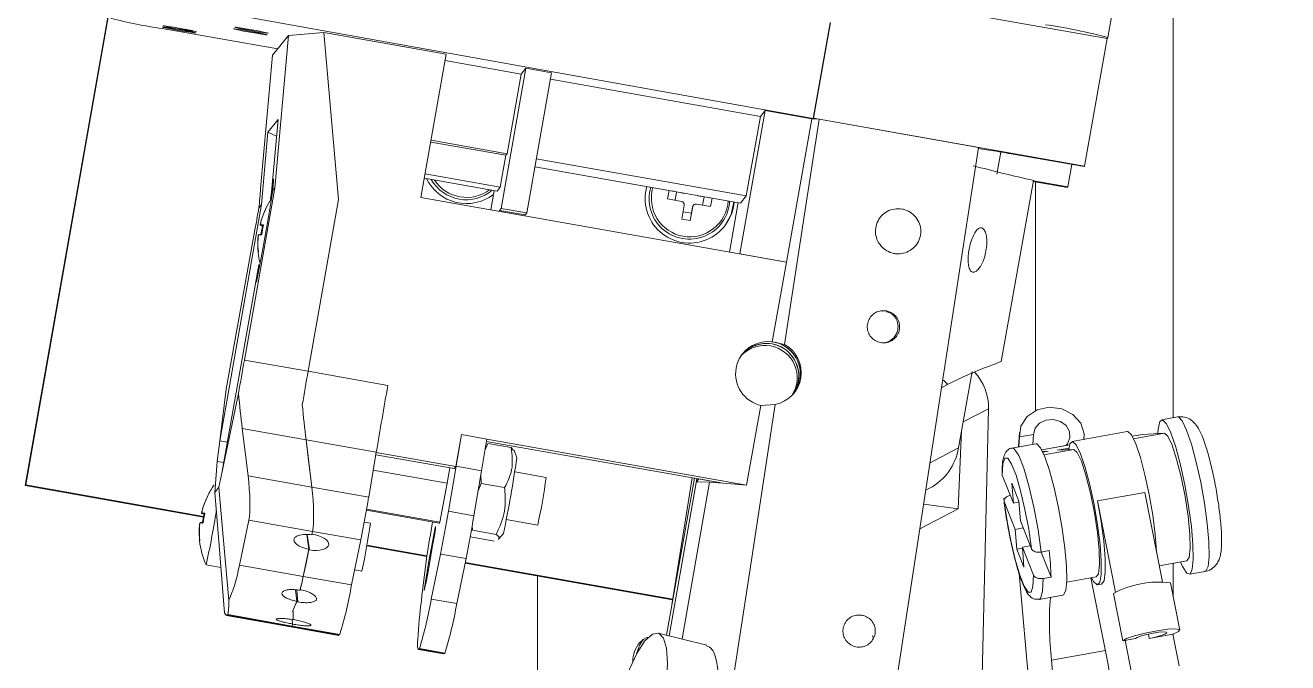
# Model space of a CAD drawing. Header units: millimetres. Extents: x 0 to 1189, y 0 to 841.
# Drawn here: x 359.14 to 374.74, y 461.82 to 469.7 of the extents above; entities that cross this region are included whole.
import ezdxf

# ---------------------------------------------------------------- set-up
doc = ezdxf.new("R2010")
doc.units = ezdxf.units.MM
doc.layers.get('0').update_dxf_attribs({"lineweight": 18})

msp = doc.modelspace()

# ---------------------------------------------------------------- linework, layer by layer
at = {"color": 7, "linetype": 'Continuous', "lineweight": 15}
for p, q in [((374.7397, 482.148), (372.5178, 469.5472)), ((373.324, 474.1193), (373.324, 464.8493)), ((360.6027, 472.2797), (359.1446, 464.0104)), ((360.6089, 472.2874), (359.1508, 464.0181)), ((372.5073, 469.5341), (369.1596, 470.1258)), ((361.0657, 469.9455), (368.8777, 468.5455)), ((368.8777, 468.5455), (369.086, 469.7269)), ((368.8807, 468.5492), (369.0898, 469.7316)), ((360.8343, 469.6573), (362.2638, 469.4081)), ((362.2001, 469.3288), (362.3948, 469.5714)), ((362.3948, 469.5714), (362.2258, 467.6866)), ((362.833, 469.6095), (362.3948, 469.5714)), ((363.0135, 467.5474), (362.833, 469.6095)), ((362.833, 469.6095), (364.3453, 469.3422)), ((372.2284, 467.9575), (372.5073, 469.5341)), ((372.5178, 469.5472), (372.5073, 469.5341)), ((362.2001, 469.3288), (362.0525, 467.6823)), ((364.0329, 467.5702), (364.3453, 469.3422)), ((364.3311, 469.2616), (365.2721, 469.0953)), ((365.3299, 469.1682), (365.0244, 467.4356)), ((365.2723, 469.0964), (365.3299, 469.1682)), ((365.645, 469.1125), (365.3299, 469.1682)), ((365.645, 469.1125), (365.3395, 467.3799)), ((365.0987, 468.1119), (365.2723, 469.0964)), ((365.6308, 469.0319), (368.2254, 468.5733)), ((367.9714, 466.8741), (368.2838, 468.6461)), ((368.2838, 468.6461), (368.2254, 468.5733)), ((368.8629, 468.5437), (368.2838, 468.6461)), ((362.1426, 468.379), (362.2672, 468.5342)), ((362.1869, 467.6381), (362.2672, 468.5342)), ((368.0518, 467.5889), (368.2254, 468.5733)), ((368.8629, 468.5437), (368.547, 466.7723)), ((368.8629, 468.5437), (368.9512, 468.5368)), ((368.8754, 468.5427), (368.8807, 468.5492)), ((368.8754, 468.5427), (368.8777, 468.5455)), ((372.2284, 467.9575), (368.8807, 468.5492)), ((368.9512, 468.5368), (370.9205, 468.1887)), ((362.0623, 467.4828), (362.1426, 468.379)), ((362.1426, 468.379), (362.2487, 468.3273)), ((364.1537, 468.2557), (365.0824, 468.0916)), ((364.1575, 468.2772), (365.0979, 468.111)), ((365.0824, 468.0916), (365.0129, 467.6978)), ((365.0824, 468.0916), (365.0987, 468.1119)), ((365.4572, 468.0475), (368.0518, 467.5889)), ((372.2245, 467.9527), (371.3459, 468.1062)), ((364.0843, 467.8619), (365.0129, 467.6978)), ((365.4402, 467.9508), (367.9817, 467.5016)), ((372.0711, 467.9795), (372.022, 467.7004)), ((372.2245, 467.9527), (372.2284, 467.9575)), ((364.0748, 467.8082), (364.974, 467.6493)), ((365.0129, 467.6978), (364.974, 467.6493)), ((371.5986, 467.7801), (371.2014, 465.5446)), ((372.0181, 467.6956), (371.5968, 467.7701)), ((371.5979, 467.7762), (372.022, 467.7004)), ((371.624, 467.7653), (371.624, 464.9368)), ((372.0181, 467.6956), (372.022, 467.7004)), ((361.8512, 465.5621), (362.2258, 467.6866)), ((362.1869, 467.6381), (362.1722, 467.5547)), ((362.1722, 467.5547), (362.1837, 467.5527)), ((362.1869, 467.6381), (362.1885, 467.6401)), ((362.2047, 467.6603), (362.2258, 467.6866)), ((362.6389, 465.4229), (363.0135, 467.5474)), ((364.0329, 467.5702), (368.547, 466.7723)), ((364.8937, 467.4181), (364.9357, 467.6561)), ((367.0784, 467.5533), (367.0968, 467.658)), ((367.2517, 467.5226), (367.0784, 467.5533)), ((367.1893, 467.6386), (367.1297, 467.6522)), ((367.1714, 467.5368), (367.1893, 467.6386)), ((367.1893, 467.6386), (367.2671, 467.6249)), ((367.4522, 467.5921), (367.53, 467.5784)), ((367.53, 467.5784), (367.5121, 467.4766)), ((367.53, 467.5784), (367.5939, 467.5701)), ((367.6285, 467.564), (367.6101, 467.4593)), ((367.9817, 467.5016), (368.0518, 467.5889)), ((361.5478, 464.5652), (362.0623, 467.4828)), ((362.0309, 467.4437), (362.0623, 467.4828)), ((362.1187, 467.4349), (362.1181, 467.4355)), ((365.0042, 467.4103), (365.0022, 467.3989)), ((365.0244, 467.4356), (365.0042, 467.4103)), ((365.3193, 467.3546), (365.0042, 467.4103)), ((365.3395, 467.3799), (365.0244, 467.4356)), ((367.2536, 467.303), (367.2841, 467.4763)), ((367.3735, 467.3756), (367.2696, 467.394)), ((367.3904, 467.4575), (367.3599, 467.2842)), ((367.3872, 467.4534), (367.3735, 467.3756)), ((367.3904, 467.4575), (367.3872, 467.4534)), ((367.3986, 467.4756), (367.3954, 467.4715)), ((367.6101, 467.4593), (367.4368, 467.4899)), ((367.8447, 466.8965), (367.9523, 467.5068)), ((362.0525, 467.2323), (362.0861, 467.2264)), ((365.3193, 467.3546), (365.3172, 467.3432)), ((365.3395, 467.3799), (365.3193, 467.3546)), ((367.3599, 467.2842), (367.2536, 467.303)), ((367.3735, 467.3756), (367.3599, 467.2842)), ((361.9898, 467.2145), (361.6272, 465.2001)), ((362.0847, 467.22), (362.048, 467.2265)), ((362.0838, 467.216), (362.0763, 467.2172)), ((368.547, 466.7723), (367.9714, 466.8741)), ((368.3711, 465.7879), (368.547, 466.7723)), ((362.028, 466.737), (361.5743, 464.1638)), ((362.0424, 466.7344), (362.028, 466.737)), ((369.7304, 466.1691), (369.737, 466.1641)), ((368.3711, 465.7879), (368.5236, 465.7542)), ((361.8512, 465.5621), (362.6389, 465.4229)), ((362.6389, 465.4229), (363.6235, 465.2488)), ((370.6715, 464.4759), (370.8426, 465.4196)), ((370.464, 465.218), (370.52, 465.2513)), ((370.52, 465.2513), (370.5343, 465.2587)), ((361.6272, 465.2001), (361.5478, 464.5652)), ((361.5743, 464.1638), (361.7745, 465.127)), ((361.7745, 465.127), (361.779, 465.1486)), ((368.0541, 464.0171), (368.2304, 465.0016)), ((368.4099, 465.0141), (368.2304, 465.0016)), ((371.043, 464.9609), (370.9419, 460.6348)), ((373.3784, 464.859), (373.1836, 464.8243)), ((362.6128, 464.5772), (361.8251, 464.7164)), ((362.6128, 464.5772), (362.6852, 463.9907)), ((363.4809, 464.4237), (362.6128, 464.5772)), ((364.5314, 464.6398), (364.462, 464.246)), ((364.5314, 464.6398), (364.5324, 464.6409)), ((364.8475, 464.5853), (364.5324, 464.6409)), ((364.8473, 464.5839), (368.0541, 464.0171)), ((370.6682, 463.7214), (370.7108, 464.6928)), ((371.4265, 464.6652), (371.4123, 464.4879)), ((371.427, 464.6113), (371.4172, 464.4888)), ((371.5999, 464.6422), (371.427, 464.6113)), ((371.5999, 464.6422), (371.5901, 464.5196)), ((372.7576, 464.6771), (372.0758, 464.5555)), ((372.2223, 464.5816), (372.2239, 464.6015)), ((372.8181, 464.6197), (372.9507, 464.6433)), ((373.2156, 464.6572), (372.9507, 464.6433)), ((361.5158, 464.3088), (361.5478, 464.5652)), ((361.5478, 464.5652), (361.6421, 464.5485)), ((363.3867, 463.8667), (363.4809, 464.4237)), ((364.8235, 464.445), (364.8573, 464.5321)), ((364.8426, 464.5571), (367.7633, 464.0408)), ((364.8573, 464.5321), (365.1479, 464.4807)), ((365.1765, 464.4443), (365.1479, 464.4807)), ((365.2159, 464.3539), (365.1823, 464.4464)), ((371.6287, 464.5265), (371.3364, 464.4743)), ((372.0458, 464.5128), (371.7006, 464.4512)), ((371.7819, 464.4348), (371.7106, 464.431)), ((371.7145, 464.4227), (371.7819, 464.4348)), ((372.0376, 464.4728), (371.8911, 464.4466)), ((372.0954, 464.4573), (371.8911, 464.4466)), ((361.4872, 463.9259), (361.5158, 464.3088)), ((361.5158, 464.3088), (361.5973, 464.2944)), ((363.4756, 464.3926), (364.4425, 464.2217)), ((363.4802, 464.4195), (364.462, 464.246)), ((361.5743, 464.1638), (361.5379, 463.9891)), ((361.8975, 464.1299), (362.6852, 463.9907)), ((364.3562, 464.039), (363.4431, 464.2004)), ((364.3883, 464.2313), (364.3562, 464.039)), ((364.4655, 464.2497), (364.3713, 463.6927)), ((364.462, 464.246), (364.4425, 464.2217)), ((364.7806, 464.194), (364.4655, 464.2497)), ((364.7806, 464.194), (364.6864, 463.637)), ((364.7757, 464.0367), (364.7738, 464.1539)), ((365.5791, 464.1122), (365.1907, 464.1808)), ((371.3503, 463.7952), (371.2136, 464.1408)), ((359.1508, 464.0181), (359.1446, 464.0104)), ((359.1446, 464.0104), (361.3453, 463.6214)), ((359.1508, 464.0181), (361.347, 463.63)), ((361.5379, 463.9891), (361.4872, 463.9259)), ((362.6852, 463.9907), (363.3867, 463.8667)), ((364.3562, 464.039), (364.2675, 463.5598)), ((364.7389, 463.9475), (364.7757, 464.0367)), ((364.7757, 464.0367), (365.0663, 463.9853)), ((367.4101, 464.1033), (367.0653, 462.1631)), ((367.1319, 462.5376), (367.3816, 464.1083)), ((367.4452, 464.0971), (367.4386, 464.0594)), ((367.4386, 464.0594), (367.4659, 464.0934)), ((367.4456, 464.0582), (367.4386, 464.0594)), ((367.5958, 464.0545), (367.4456, 464.0582)), ((367.4659, 464.0934), (367.7633, 464.0408)), ((367.7633, 464.0408), (367.5958, 464.0545)), ((370.2696, 463.9528), (370.3158, 463.9769)), ((371.4197, 463.8192), (371.3323, 464.0399)), ((371.3323, 464.0399), (371.3503, 463.7952)), ((361.3952, 463.8738), (361.3945, 463.8743)), ((371.2375, 463.8146), (371.3742, 463.469)), ((371.3133, 463.8887), (371.3125, 463.8886)), ((371.4205, 463.8078), (371.3503, 463.7952)), ((371.4376, 463.5745), (371.4197, 463.8192)), ((372.973, 463.9248), (372.3885, 463.8205)), ((372.6126, 462.6943), (372.3885, 463.8205)), ((373.1924, 462.8217), (372.973, 463.9248)), ((361.3611, 463.6589), (361.3245, 463.6654)), ((361.329, 463.6712), (361.3626, 463.6653)), ((361.3602, 463.6548), (361.3528, 463.656)), ((364.2567, 463.5463), (363.3588, 463.705)), ((364.2675, 463.5598), (363.3614, 463.7199)), ((364.6864, 463.637), (364.3713, 463.6927)), ((370.1962, 463.4751), (370.6682, 463.7214)), ((370.2431, 463.7806), (370.6682, 463.7214)), ((361.907, 463.5835), (361.7913, 463.0269)), ((362.6947, 463.4443), (361.907, 463.5835)), ((363.4078, 463.5442), (363.3323, 463.5576)), ((364.2675, 463.5598), (364.2567, 463.5463)), ((364.6698, 463.4584), (364.6649, 463.5124)), ((365.0863, 463.59), (365.4747, 463.5213)), ((371.4724, 463.4865), (371.3742, 463.469)), ((371.5743, 463.2289), (371.4376, 463.5745)), ((362.6492, 463.2252), (362.6226, 463.4072)), ((362.6858, 463.4014), (362.6947, 463.4443)), ((363.2907, 463.339), (362.6947, 463.4443)), ((363.175, 462.7824), (363.2907, 463.339)), ((364.6456, 463.3755), (364.9362, 463.3242)), ((364.6698, 463.4584), (364.9604, 463.407)), ((364.991, 463.3478), (365.0506, 463.4187)), ((371.3742, 463.469), (371.3922, 463.2243)), ((362.579, 462.8877), (362.6492, 463.2252)), ((362.6568, 463.2149), (362.6473, 463.2163)), ((363.3629, 463.2648), (364.1057, 463.1335)), ((363.3644, 463.2734), (364.1068, 463.1422)), ((371.4624, 463.2369), (371.3922, 463.2243)), ((371.3922, 463.2243), (371.4795, 463.0036)), ((371.5597, 463.2658), (371.4616, 463.2482)), ((371.4616, 463.2482), (371.5983, 462.9027)), ((371.4795, 463.0036), (371.4616, 463.2482)), ((371.6933, 463.1896), (371.8155, 462.8808)), ((371.7915, 463.207), (371.6941, 463.1897)), ((361.3792, 463.0297), (361.3788, 463.0297)), ((361.3789, 463.0295), (361.5623, 462.9971)), ((361.7913, 463.0269), (362.579, 462.8877)), ((364.0531, 462.7122), (364.1061, 463.137)), ((364.2753, 463.1649), (364.1596, 462.6084)), ((364.5904, 463.1092), (364.2753, 463.1649)), ((364.5904, 463.1092), (364.4747, 462.5527)), ((364.5781, 463.05), (367.1413, 462.597)), ((364.5799, 463.0585), (367.1427, 462.6056)), ((373.4924, 463.0816), (373.1528, 463.021)), ((373.324, 463.0515), (373.324, 462.6343)), ((362.579, 462.8877), (363.175, 462.7824)), ((363.2138, 462.9692), (363.3033, 462.9534)), ((363.3035, 462.9535), (363.3033, 462.9534)), ((365.474, 461.2426), (365.474, 462.8917)), ((371.4215, 462.9253), (371.6745, 460.1062)), ((371.8155, 462.8808), (371.7181, 462.8634)), ((372.3723, 462.8817), (372.0092, 462.8169)), ((372.3089, 462.8704), (372.4403, 462.21)), ((373.5244, 462.9144), (373.7192, 462.9492)), ((362.4981, 462.5819), (362.4834, 462.7241)), ((372.392, 462.7835), (372.4407, 462.7922)), ((373.4054, 462.225), (373.2894, 462.8081)), ((362.4959, 462.5756), (362.5129, 462.5729)), ((364.4747, 462.5527), (364.1596, 462.6084)), ((371.6702, 462.6039), (371.9624, 462.656)), ((372.5857, 462.6754), (372.7017, 462.0922)), ((361.6308, 462.4046), (362.4262, 462.264)), ((361.6451, 462.4157), (361.6398, 462.409)), ((361.6398, 462.409), (362.4352, 462.2685)), ((362.4405, 462.2751), (361.6451, 462.4157)), ((362.446, 462.455), (362.453, 462.4538)), ((362.4262, 462.264), (363.016, 462.1598)), ((362.4352, 462.2685), (362.4405, 462.2751)), ((362.4352, 462.2685), (363.0235, 462.1645)), ((363.0288, 462.1711), (362.4405, 462.2751)), ((362.4474, 462.3007), (362.4428, 462.3513)), ((362.4515, 462.3564), (362.4552, 462.3558)), ((363.0235, 462.1645), (363.0288, 462.1711)), ((363.9962, 462.1624), (364.0015, 462.2332)), ((366.7848, 462.114), (366.7357, 462.0706)), ((366.8355, 462.1311), (366.8306, 462.1318)), ((367.5633, 462.039), (366.9635, 462.1885)), ((369.616, 462.1587), (369.6191, 462.1151)), ((372.7017, 462.0922), (372.8575, 462.12)), ((372.8145, 461.6789), (372.7313, 462.0974)), ((373.0288, 462.1231), (373.3203, 462.1751)), ((373.399, 461.7832), (373.321, 462.1753)), ((373.324, 462.1764), (373.324, 462.1601)), ((364.0006, 461.9857), (364.3157, 461.93)), ((364.0134, 461.9971), (364.0081, 461.9905)), ((364.3232, 461.9348), (364.0081, 461.9905)), ((364.3285, 461.9414), (364.0134, 461.9971)), ((364.3285, 461.9414), (364.3232, 461.9348)), ((372.0577, 459.2318), (371.8225, 461.853))]:
    msp.add_line(p, q, dxfattribs=at)
at = {"color": 8, "linetype": 'Continuous', "lineweight": 15}
for p, q in [((371.1945, 468.132), (371.1459, 467.857)), ((367.2671, 467.6249), (367.2693, 467.6275)), ((367.4544, 467.5948), (367.4522, 467.5921)), ((362.0527, 467.2323), (362.0861, 467.2264)), ((362.0201, 467.0504), (362.018, 467.0507)), ((371.043, 464.9609), (370.7298, 464.7975)), ((373.2156, 464.6572), (372.8341, 464.5891)), ((370.6715, 464.4759), (370.3219, 464.2934)), ((372.0457, 464.5122), (371.7008, 464.4507)), ((372.0954, 464.4573), (371.7282, 464.3917)), ((367.5958, 464.0545), (367.2573, 462.1153)), ((361.3292, 463.6712), (361.3626, 463.6653)), ((361.2966, 463.4893), (361.2944, 463.4896)), ((362.6568, 463.2149), (362.6287, 463.407)), ((362.5129, 462.5729), (362.4975, 462.7224)), ((373.0185, 462.1749), (373.0288, 462.1231)), ((372.4866, 461.9716), (371.8225, 461.853))]:
    msp.add_line(p, q, dxfattribs=at)
at = {"color": 7, "linetype": 'Continuous', "lineweight": 15}
for points in [[(360.8367, 469.6774), (360.854, 469.6766), (360.9001, 469.6703), (360.9681, 469.6596), (361.0475, 469.646), (361.1263, 469.6316), (361.1925, 469.6186), (361.236, 469.6091), (361.2502, 469.6043), (361.2329, 469.6052), (361.1868, 469.6114), (361.1188, 469.6222), (361.0394, 469.6358), (360.9605, 469.6502), (360.8943, 469.6631), (360.8508, 469.6727), (360.8367, 469.6774)], [(360.8484, 469.692), (360.8657, 469.6911), (360.9118, 469.6849), (360.9798, 469.6741), (361.0592, 469.6605), (361.138, 469.6461), (361.2042, 469.6332), (361.2477, 469.6236), (361.2619, 469.6189), (361.2446, 469.6197), (361.1984, 469.626), (361.1305, 469.6367), (361.051, 469.6503), (360.9722, 469.6647), (360.906, 469.6777), (360.8625, 469.6872), (360.8484, 469.692)], [(361.7178, 469.6546), (361.7351, 469.6538), (361.7813, 469.6475), (361.8492, 469.6368), (361.9287, 469.6232), (362.0075, 469.6088), (362.0737, 469.5958), (362.1172, 469.5862), (362.1314, 469.5815), (362.1141, 469.5823), (362.0679, 469.5886), (361.9999, 469.5994), (361.9205, 469.613), (361.8417, 469.6274), (361.7755, 469.6403), (361.732, 469.6499), (361.7178, 469.6546)], [(362.1469, 469.6009), (362.1296, 469.6018), (362.0835, 469.608), (362.0155, 469.6188), (361.9361, 469.6324), (361.8573, 469.6467), (361.7911, 469.6597), (361.7476, 469.6693), (361.7334, 469.674), (361.7507, 469.6732), (361.7968, 469.6669), (361.8648, 469.6562), (361.9443, 469.6426), (362.0231, 469.6282), (362.0893, 469.6152), (362.1328, 469.6057), (362.1469, 469.6009)], [(368.5236, 465.7542), (368.7631, 467.3124), (368.9512, 468.5368)], [(369.7264, 460.4179), (370.3534, 464.4982), (370.9205, 468.1887)], [(362.2047, 467.6603), (362.1791, 467.5032), (362.146, 467.3083), (362.1089, 467.0969), (362.0718, 466.8922), (362.039, 466.7167), (362.0139, 466.5895), (361.9993, 466.5246), (361.9969, 466.5291), (362.0068, 466.6026), (362.028, 466.737)], [(367.2825, 467.6252), (367.275, 467.6243), (367.2671, 467.6249)], [(367.4522, 467.5921), (367.4447, 467.5943), (367.4379, 467.5977)], [(362.1181, 467.4355), (362.1177, 467.4363), (362.1176, 467.4371), (362.1176, 467.4377), (362.1178, 467.4381), (362.1182, 467.4384), (362.1188, 467.4385), (362.1195, 467.4385), (362.1204, 467.4384)], [(367.7771, 467.2084), (367.8629, 467.3591), (367.8969, 467.5166)], [(362.0244, 466.8941), (362.0234, 466.8935), (362.0226, 466.8929), (362.0219, 466.8924), (362.0215, 466.892), (362.0213, 466.8917), (362.0214, 466.8915), (362.0216, 466.8913), (362.0221, 466.8912)], [(370.5366, 465.2642), (370.4904, 465.3085), (370.4838, 465.3142)], [(367.6624, 460.1492), (368.081, 462.8735), (368.4099, 465.0141)], [(371.427, 464.6113), (371.4444, 464.7461), (371.5203, 464.8635), (371.6431, 464.9455), (371.7939, 464.9795), (371.9496, 464.9602), (372.0861, 464.8907), (372.1825, 464.7816), (372.2239, 464.6497), (372.2217, 464.5815)], [(371.5999, 464.6422), (371.6204, 464.7189), (371.6745, 464.7816), (371.7533, 464.82), (371.8439, 464.8277), (371.9315, 464.8036), (372.0016, 464.7515), (372.0428, 464.68), (372.0482, 464.6009), (372.0171, 464.5271), (371.9977, 464.5042)], [(373.296, 464.6605), (373.241, 464.7756), (373.1944, 464.8235), (373.1596, 464.8006), (373.1393, 464.7087), (373.1355, 464.653)], [(361.8975, 464.1299), (361.857, 464.4583), (361.8251, 464.7164)], [(362.6852, 463.9907), (362.6447, 464.3191), (362.6128, 464.5772)], [(373.1178, 463.1968), (373.1023, 463.406), (373.0717, 463.6465), (373.0285, 463.8987), (372.9761, 464.1422), (372.9189, 464.3573), (372.8613, 464.5265), (372.8082, 464.6361), (372.7638, 464.6772), (372.7576, 464.6771)], [(373.4924, 463.0816), (373.5217, 463.122), (373.5346, 463.2356), (373.5298, 463.4112), (373.5078, 463.6317), (373.4708, 463.8755), (373.4223, 464.1186), (373.3671, 464.3373), (373.3106, 464.5103), (373.2584, 464.6205), (373.2156, 464.6572)], [(373.4162, 463.0679), (373.4403, 463.0127), (373.4916, 462.9304), (373.5327, 462.9178), (373.5605, 462.9758), (373.573, 463.1), (373.5692, 463.2813), (373.5495, 463.5061), (373.5153, 463.758), (373.4692, 464.0181), (373.4145, 464.2671), (373.3553, 464.4867), (373.296, 464.6605)], [(371.7387, 464.3661), (371.6849, 464.4788), (371.6392, 464.5257), (371.6287, 464.5265)], [(372.4205, 463.2843), (372.3899, 463.5248), (372.3467, 463.777), (372.2943, 464.0205), (372.237, 464.2356), (372.1795, 464.4048), (372.1264, 464.5144), (372.082, 464.5556), (372.0499, 464.525), (372.0352, 464.4541)], [(372.3723, 462.8817), (372.4016, 462.9221), (372.4145, 463.0357), (372.4097, 463.2114), (372.3877, 463.4318), (372.3506, 463.6756), (372.3021, 463.9187), (372.2469, 464.1375), (372.1905, 464.3104), (372.1383, 464.4206), (372.0954, 464.4573)], [(371.5743, 463.2289), (371.5398, 463.4706), (371.4936, 463.7168), (371.4398, 463.9459), (371.383, 464.1381), (371.3282, 464.2766), (371.2802, 464.3493), (371.2432, 464.3499), (371.2203, 464.2783), (371.2136, 464.1408)], [(371.9624, 462.656), (371.9705, 462.6593), (371.9978, 462.7161), (372.01, 462.8377), (372.0063, 463.0153), (371.9871, 463.2356), (371.9536, 463.4822), (371.9083, 463.7369), (371.8547, 463.9808), (371.7968, 464.1959), (371.7387, 464.3661)], [(361.6583, 462.5943), (361.5909, 463.3753), (361.5379, 463.9891)], [(368.0541, 464.0171), (367.8178, 464.0364), (367.7633, 464.0408)], [(361.3945, 463.8743), (361.3942, 463.8752), (361.3941, 463.876), (361.3941, 463.8766), (361.3943, 463.877), (361.3947, 463.8773), (361.3952, 463.8774), (361.396, 463.8774), (361.3969, 463.8773)], [(361.6075, 462.4379), (361.5401, 463.2712), (361.4872, 463.9259)], [(371.2375, 463.8146), (371.272, 463.5729), (371.3182, 463.3267), (371.372, 463.0975), (371.4288, 462.9053), (371.4836, 462.7668), (371.5316, 462.6941), (371.5687, 462.6936), (371.5916, 462.7651), (371.5983, 462.9027)], [(372.4407, 462.7922), (372.4699, 462.8325), (372.4849, 462.9416), (372.4835, 463.1103), (372.4658, 463.325), (372.4333, 463.5683), (372.3885, 463.8205)], [(364.151, 463.1193), (364.1239, 462.9679), (364.0997, 462.838), (364.0821, 462.7495), (364.0738, 462.7158), (364.0761, 462.7421), (364.0886, 462.8243), (364.1095, 462.9499), (364.1355, 463.0999), (364.1626, 463.2513), (364.1868, 463.3812), (364.2044, 463.4697), (364.2127, 463.5034), (364.2104, 463.4771), (364.1979, 463.3949), (364.177, 463.2692), (364.151, 463.1193)], [(361.3009, 463.333), (361.2999, 463.3324), (361.299, 463.3318), (361.2984, 463.3313), (361.298, 463.3309), (361.2978, 463.3306), (361.2979, 463.3304), (361.2981, 463.3302), (361.2986, 463.3301)], [(362.6947, 463.4443), (362.6907, 463.4252), (362.6876, 463.4102)], [(362.6473, 463.2163), (362.6091, 463.0323), (362.579, 462.8877)], [(372.3155, 462.8715), (372.3413, 462.8245), (372.3857, 462.7834), (372.4178, 462.814), (372.435, 462.9139), (372.436, 463.075), (372.4205, 463.2843)], [(362.4352, 462.2685), (362.4382, 462.2722), (362.4405, 462.2751)], [(373.3203, 462.1751), (373.3903, 462.2065), (373.403, 462.229), (373.3563, 462.239), (373.2581, 462.2348), (373.1251, 462.2169), (372.9797, 462.1885), (372.8467, 462.1544), (372.7484, 462.1204), (372.7017, 462.0922)], [(363.0235, 462.1645), (363.0173, 462.1598), (363.016, 462.1598)], [(364.0081, 461.9905), (364.002, 461.9857), (363.9972, 461.9885), (363.9937, 461.9988), (363.9915, 462.0166), (363.9907, 462.0418), (363.9912, 462.0746), (363.993, 462.1147), (363.9962, 462.1624)], [(366.5433, 461.5718), (366.6072, 461.7418), (366.7027, 461.9435), (366.7997, 462.0914), (366.8909, 462.1745), (366.9695, 462.1867), (367.0297, 462.1271), (367.0671, 462), (367.0789, 461.815), (367.0642, 461.5857), (367.024, 461.3292), (366.9615, 461.0644), (366.8811, 460.811), (366.789, 460.5878), (366.6918, 460.4114), (366.5968, 460.2948), (366.5112, 460.2467), (366.4411, 460.2706), (366.3918, 460.3648), (366.367, 460.5223), (366.3685, 460.7315), (366.3962, 460.9767), (366.3982, 460.9896)], [(366.6969, 461.9327), (366.6995, 461.943), (366.7345, 462.0408), (366.7778, 462.1072), (366.8228, 462.1321), (366.8306, 462.1318)], [(372.8575, 462.12), (372.8814, 462.1347), (372.9312, 462.1525), (372.9995, 462.1707), (373.0759, 462.1864), (373.1486, 462.1973), (373.2067, 462.2017), (373.2413, 462.199), (373.2471, 462.1895), (373.2233, 462.1747), (373.1734, 462.1569), (373.1051, 462.1388), (373.0288, 462.1231)], [(364.3232, 461.9348), (364.317, 461.9301), (364.3157, 461.93)]]:
    msp.add_lwpolyline(points, dxfattribs=at)
at = {"color": 8, "linetype": 'Continuous', "lineweight": 15}
for points in [[(373.4908, 464.6952), (373.4358, 464.8103), (373.3892, 464.8582), (373.3784, 464.859)], [(373.7192, 462.9492), (373.7275, 462.9526), (373.7553, 463.0105), (373.7678, 463.1347), (373.7641, 463.316), (373.7444, 463.5409), (373.7101, 463.7927), (373.664, 464.0528), (373.6093, 464.3019), (373.5501, 464.5215), (373.4908, 464.6952)], [(371.3371, 464.4745), (371.3615, 464.4652), (371.4159, 464.384), (371.4783, 464.2263), (371.543, 464.0064), (371.604, 463.7442), (371.656, 463.4635), (371.6941, 463.1897)], [(367.0997, 462.1546), (367.4322, 464.0435), (367.4417, 464.0977)], [(371.7181, 462.8634), (371.7119, 462.7016), (371.6868, 462.6155), (371.6702, 462.6039)]]:
    msp.add_lwpolyline(points, dxfattribs=at)
at = {"color": 7, "linetype": 'Continuous', "lineweight": 15}
for centre, radius, start, end in [((361.6806, 475.4435), 5.8479, 255.37082, 261.67878), ((370.7335, 462.8209), 6.9589, 75.14351, 81.637), ((378.0183, 495.67), 28.6193, 255.49927, 257.03749), ((364.5953, 468.045), 0.55, 206.03054, 307.08), ((364.5918, 468.0406), 0.4981, 209.77317, 310.17918), ((364.5968, 468.0469), 0.4756, 213.2376, 306.71507), ((367.352, 467.5576), 0.5499, 164.29436, 355.65936), ((367.3486, 467.5532), 0.498, 163.13357, 356.8201), ((363.0157, 466.9979), 1, 146.30209, 153.89245), ((378.4481, 464.4843), 16.563, 169.01595, 169.31678), ((367.3538, 467.5596), 0.4756, 163.68483, 259.98433), ((234.8628, 490.101), 129.1707, 349.794464, 349.897738), ((363.0139, 466.9969), 0.9974, 153.91771, 163.09268), ((363.0162, 466.9998), 0.9974, 153.91771, 163.09268), ((367.2447, 467.4832), 0.04, 350.01006, 79.97018), ((367.3538, 467.5592), 0.4752, 259.96638, 356.32298), ((367.4264, 467.4465), 0.0399, 141.20327, 170.03387), ((367.4298, 467.4505), 0.04, 79.97471, 169.9813), ((362.052, 466.8785), 0.3538, 84.31337, 89.88609), ((363.1869, 466.9757), 1.129, 166.95493, 173.0457), ((362.0312, 466.7604), 0.3538, 84.31337, 89.88609), ((362.1339, 467.439), 0.2292, 248.00153, 255.4465), ((363.158, 466.9655), 1.1105, 166.90365, 173.09501), ((363.0142, 466.9969), 0.9977, 176.90604, 186.07936), ((363.0165, 466.9998), 0.9977, 176.90594, 186.07946), ((363.0157, 466.9979), 1, 186.10086, 194.14486), ((368.3191, 465.3914), 0.4, 322.5687, 169.96681), ((368.28, 465.343), 0.3998, 79.97031, 136.77944), ((368.2995, 465.3673), 0.3998, 79.97121, 139.00967), ((368.2996, 465.3671), 0.4, 324.81331, 138.99783), ((368.2803, 465.3429), 0.3999, 327.03, 80.0133), ((368.2996, 465.3671), 0.4, 324.81486, 79.99072), ((368.3191, 465.3913), 0.4, 322.57699, 82.52433), ((490.0789, 442.9507), 130.2061, 169.99941, 170.184105), ((490.7411, 442.8334), 130.0787, 169.999319, 170.184196), ((368.3193, 465.3917), 0.4001, 170.01041, 258.09844), ((481.9701, 444.3621), 120.1755, 169.99108, 170.39029), ((472.8438, 445.9163), 109.918, 170.191778, 170.398667), ((473.5004, 445.8028), 110.2644, 170.19239, 170.398635), ((369.9885, 464.5865), 0.6919, 298.23107, 350.79733), ((352.1436, 466.1822), 13.1996, 347.91502, 352.03822), ((358.6695, 465.0287), 6.9701, 347.5099, 352.44358), ((362.2922, 463.4368), 1, 144.42863, 153.89245), ((362.2899, 463.436), 0.9969, 153.91521, 163.09518), ((362.2922, 463.4389), 0.9969, 153.91521, 163.09518), ((345.0646, 466.9272), 18.5759, 348.86249, 350.51707), ((361.4093, 463.875), 0.2261, 247.97264, 255.51942), ((361.3285, 463.3174), 0.3538, 84.31337, 89.88609), ((362.4347, 463.4044), 1.1108, 166.90486, 173.09542), ((362.4637, 463.4146), 1.1293, 166.95507, 173.04358), ((349.3444, 465.6489), 12.3165, 347.72152, 350.89967), ((346.0418, 466.7546), 18.5835, 348.86264, 350.5165), ((362.2908, 463.4358), 0.9979, 176.90609, 186.07882), ((362.2932, 463.4387), 0.9979, 176.90609, 186.07882), ((361.3074, 463.1936), 0.3594, 84.35711, 89.84235), ((355.2816, 464.6742), 8.2044, 347.89318, 352.08348), ((377.119, 461.1872), 13.1582, 169.60905, 171.47847), ((346.3593, 466.6984), 18.581, 348.86253, 350.51661), ((362.2922, 463.4368), 1, 186.10086, 204.02294), ((368.2956, 462.7866), 3.5211, 1.53284, 6.85758), ((358.4716, 463.5841), 4.7712, 342.77365, 350.32636), ((374.4891, 461.3464), 10.5251, 172.54398, 175.16726), ((373.1389, 461.6746), 1.1435, 82.43747, 118.93528), ((359.4563, 463.4101), 4.7712, 342.77365, 350.32636), ((359.7717, 463.3543), 4.7708, 342.77316, 350.32635), ((375.7529, 462.3177), 3.9577, 175.49834, 186.74264), ((346.6843, 457.0608), 26.2657, 6.94974, 11.30558), ((367.0353, 461.8252), 0.3872, 140.6752, 178.48101)]:
    msp.add_arc(centre, radius, start, end, dxfattribs=at)
for centre, major_axis, ratio, start_param, end_param in [((362.1518, 467.1506), (0.0585, 0.6497), 0.0171561, 5.6158373, 7.0021571), ((362.0136, 467.6338), (0.1801, 1.9992), 0.0171561, 4.6186882, 4.7382009), ((368.3303, 465.4054), (0.3577, -0.1792), 0.9970267, 5.3761018, 7.8123762), ((370.4896, 465.0379), (-0.3247, 0.5052), 0.8873837, 4.0612544, 4.8970879), ((362.0067, 465.59), (-0.1323, 2.0534), 0.1269973, 1.7792328, 2.0020339), ((362.7944, 465.4508), (-0.1323, 2.0534), 0.1269973, 1.7792328, 2.0020339), ((362.7944, 465.4508), (-0.1323, 2.0534), 0.1269973, 1.7792328, 2.0020339), ((361.8612, 463.9552), (-0.0265, 0.4107), 0.1269973, 3.5728302, 5.1436265), ((362.6489, 463.816), (-0.0265, 0.4107), 0.1269973, 3.5728302, 5.1436265), ((362.6489, 463.816), (-0.0265, 0.4107), 0.1269973, 3.5728302, 5.1436265), ((362.6675, 463.3133), (0.2049, -0.0308), 0.4337714, 1.5466535, 4.6882462), ((362.6675, 463.3133), (0.2254, -0.0339), 0.4337714, 4.7301525, 7.8298388), ((361.1037, 468.6021), (-0.397, 6.1602), 0.1269973, 3.3564322, 3.5728302), ((361.8914, 468.4629), (-0.397, 6.1602), 0.1269973, 3.5024314, 3.5728302), ((361.8914, 468.4629), (-0.397, 6.1602), 0.1269973, 3.5057701, 3.5728302), ((361.1344, 468.5967), (-0.5081, 6.1827), 0.0206916, 3.1634314, 3.3819695), ((361.8914, 468.4629), (-0.397, 6.1602), 0.1269973, 3.3564322, 3.4357604), ((361.8914, 468.4629), (-0.397, 6.1602), 0.1269973, 3.3564322, 3.4323244), ((360.2778, 478.8917), (-1.3549, 16.4872), 0.0206916, 3.0761649, 3.1634314), ((361.899, 468.4616), (-0.5388, 6.1881), 0.0207707, 3.3003861, 3.3818407), ((361.899, 468.4616), (-0.5388, 6.1881), 0.0207707, 3.3037223, 3.3818407), ((360.9912, 478.7656), (-1.4368, 16.5017), 0.0207707, 3.1334819, 3.1633026), ((360.9912, 478.7656), (-1.4368, 16.5017), 0.0207707, 3.1360273, 3.1633026), ((361.899, 468.4616), (-0.5388, 6.1881), 0.0207707, 3.1633026, 3.2337187), ((361.899, 468.4616), (-0.5388, 6.1881), 0.0207707, 3.1633026, 3.2303805)]:
    msp.add_ellipse(centre, major_axis=major_axis, ratio=ratio, start_param=start_param, end_param=end_param, dxfattribs=at)
for points, knots in [([(370.9186, 468.1768), (370.9514, 468.1718), (371.052, 468.1564), (371.2089, 468.13), (371.3212, 468.1105), (371.3459, 468.1062)], [0, 0, 0, 0, 0.11867165, 0.36409044, 0.43301493, 0.43301493, 0.43301493, 0.43301493]), ([(369.9751, 467.4271), (369.9435, 467.4295), (369.8805, 467.4344), (369.7897, 467.4017), (369.7148, 467.3432), (369.6637, 467.2626), (369.6423, 467.1699), (369.653, 467.0751), (369.6947, 466.9892), (369.7625, 466.9216), (369.8345, 466.8872), (369.9114, 466.8718), (369.991, 466.8761), (370.0794, 466.9124), (370.1506, 466.9758), (370.1966, 467.0592), (370.2123, 467.1532), (370.1957, 467.2471), (370.1489, 467.3304), (370.0772, 467.3936), (370.0139, 467.4196), (369.9791, 467.4263), (369.9751, 467.4271)], [0, 0, 0, 0, 0.0940492, 0.1880991, 0.282144, 0.3761949, 0.4702481, 0.5642952, 0.6583378, 0.7523927, 0.8464388, 0.8929583, 0.9870079, 1.0810597, 1.1751087, 1.2691486, 1.3632002, 1.4572525, 1.5513005, 1.6453536, 1.7393996, 1.7518013, 1.7518013, 1.7518013, 1.7518013]), ([(362.048, 467.2265), (362.0476, 467.2274), (362.0466, 467.2293), (362.0478, 467.2399), (362.0509, 467.255), (362.0551, 467.2716), (362.0583, 467.2825), (362.0596, 467.287)], [0, 0, 0, 0, 0.013274654, 0.026552131, 0.039726405, 0.052855645, 0.062176509, 0.062176509, 0.062176509, 0.062176509]), ([(362.0619, 467.2899), (362.0601, 467.2835), (362.0563, 467.2706), (362.0525, 467.2534), (362.0506, 467.2404), (362.0508, 467.2333), (362.0521, 467.2326), (362.0527, 467.2323)], [0, 0, 0, 0, 0.012716575, 0.025438421, 0.038059213, 0.050634825, 0.059561457, 0.059561457, 0.059561457, 0.059561457]), ([(362.018, 467.0507), (362.0184, 467.0574), (362.0192, 467.0708), (362.0212, 467.0884), (362.0235, 467.1013), (362.0255, 467.108), (362.0267, 467.1082), (362.0272, 467.1084)], [0, 0, 0, 0, 0.012630948, 0.0252663, 0.037800947, 0.050291764, 0.059159201, 0.059159201, 0.059159201, 0.059159201]), ([(362.0319, 467.1142), (362.0309, 467.1135), (362.029, 467.1121), (362.0259, 467.1018), (362.0233, 467.0867), (362.0213, 467.0697), (362.0206, 467.0584), (362.0203, 467.0536)], [0, 0, 0, 0, 0.013340617, 0.026683591, 0.039922913, 0.053116066, 0.062488373, 0.062488373, 0.062488373, 0.062488373]), ([(370.8065, 466.9458), (370.8145, 466.979), (370.8298, 467.0425), (370.864, 467.1208), (370.9008, 467.1744), (370.9383, 467.1997), (370.9726, 467.1946), (371.0008, 467.159), (371.0195, 467.0949), (371.0247, 467.0081), (371.0149, 466.9122), (370.9922, 466.8222), (370.961, 466.7464), (370.924, 466.6877), (370.8834, 466.6493), (370.8448, 466.6424), (370.8146, 466.6698), (370.7958, 466.7253), (370.7895, 466.8032), (370.7948, 466.8811), (370.8035, 466.9292), (370.8065, 466.9458)], [0, 0, 0, 0, 0.0731104, 0.1398315, 0.2058428, 0.2717639, 0.3380007, 0.4064847, 0.4788157, 0.5520321, 0.6225163, 0.6873102, 0.7490126, 0.8128827, 0.881847, 0.9555437, 1.0242342, 1.0921397, 1.1609115, 1.2298601, 1.2660948, 1.2660948, 1.2660948, 1.2660948]), ([(369.7801, 466.1694), (369.7576, 466.1711), (369.7125, 466.1746), (369.6477, 466.1513), (369.5942, 466.1095), (369.5577, 466.0519), (369.5424, 465.9856), (369.5501, 465.918), (369.5799, 465.8566), (369.6283, 465.8084), (369.6797, 465.7837), (369.7346, 465.7728), (369.7915, 465.7758), (369.8546, 465.8017), (369.9055, 465.8471), (369.9384, 465.9066), (369.9495, 465.9737), (369.9378, 466.0408), (369.9043, 466.1003), (369.853, 466.1455), (369.8079, 466.1641), (369.783, 466.1688), (369.7801, 466.1694)], [0, 0, 0, 0, 0.067178, 0.134359, 0.2015351, 0.2687112, 0.3358906, 0.4030756, 0.4702535, 0.5374249, 0.6046073, 0.6378339, 0.7050122, 0.7721901, 0.8393758, 0.9065485, 0.9737254, 1.040904, 1.1080796, 1.1752627, 1.2424406, 1.2512972, 1.2512972, 1.2512972, 1.2512972]), ([(369.7814, 466.1589), (369.7952, 466.1556), (369.8262, 466.1483), (369.8754, 466.1136), (369.9097, 466.0627), (369.9249, 466.0077), (369.9268, 465.96), (369.9169, 465.9112), (369.8957, 465.8659), (369.8654, 465.828), (369.8295, 465.8003), (369.7983, 465.7841), (369.7793, 465.7799), (369.7738, 465.7786)], [0, 0, 0, 0, 0.05225429, 0.11664351, 0.19487751, 0.23899398, 0.28533549, 0.3326736, 0.37958422, 0.42465187, 0.46678537, 0.50527795, 0.52099793, 0.52099793, 0.52099793, 0.52099793]), ([(370.5343, 465.2587), (370.5687, 465.2763), (370.7686, 465.3784), (371.0053, 465.4693), (371.2014, 465.5446)], [0, 0, 0, 0, 0.1248605, 0.72617572, 0.72617572, 0.72617572, 0.72617572]), ([(373.6887, 464.6057), (373.6786, 464.6298), (373.6551, 464.686), (373.6168, 464.7534), (373.5569, 464.8195), (373.4701, 464.8636), (373.4109, 464.8603), (373.3827, 464.8587)], [0, 0, 0, 0, 0.08547804, 0.19969863, 0.29687412, 0.3681204, 0.43325761, 0.43325761, 0.43325761, 0.43325761]), ([(373.7155, 462.9515), (373.7214, 462.9515), (373.7569, 462.9517), (373.8127, 462.9859), (373.8649, 463.0399), (373.8964, 463.1029), (373.9156, 463.1782), (373.9249, 463.2835), (373.9218, 463.4444), (373.9032, 463.6503), (373.871, 463.8784), (373.8287, 464.1074), (373.779, 464.3227), (373.7315, 464.4904), (373.7009, 464.5729), (373.6887, 464.6057)], [0, 0, 0, 0, 0.0163226, 0.0989048, 0.169744, 0.2440391, 0.3460131, 0.5073494, 0.6965358, 0.8949304, 1.0855372, 1.2742079, 1.4630811, 1.6537092, 1.7795091, 1.7795091, 1.7795091, 1.7795091]), ([(365.1479, 464.4807), (365.1586, 464.3877), (365.1785, 464.2139), (365.1019, 464.0579), (365.0663, 463.9853)], [0, 0, 0, 0, 0.27420141, 0.51281674, 0.51281674, 0.51281674, 0.51281674]), ([(371.3403, 464.471), (371.3342, 464.4713), (371.3067, 464.4727), (371.2663, 464.4384), (371.2365, 464.3916), (371.2178, 464.3228), (371.2102, 464.2362), (371.2111, 464.1561), (371.2114, 464.1318)], [0, 0, 0, 0, 0.01511039, 0.06844317, 0.12007632, 0.20195446, 0.33970795, 0.39942557, 0.39942557, 0.39942557, 0.39942557]), ([(365.0663, 463.9853), (365.0719, 463.9136), (365.0855, 463.7416), (365.0301, 463.5455), (364.9727, 463.4314), (364.9604, 463.407)], [0, 0, 0, 0, 0.21537255, 0.51625434, 0.59781988, 0.59781988, 0.59781988, 0.59781988]), ([(371.2318, 463.8533), (371.2363, 463.8154), (371.2495, 463.7047), (371.2806, 463.5077), (371.3263, 463.2757), (371.3786, 463.0604), (371.4333, 462.8773), (371.4912, 462.7332), (371.5338, 462.6595), (371.6009, 462.6019), (371.6487, 462.6058), (371.6666, 462.6072)], [0, 0, 0, 0, 0.0962989, 0.2810575, 0.4659, 0.650987, 0.8370852, 1.0261143, 1.2262877, 1.3262046, 1.385638, 1.385638, 1.385638, 1.385638]), ([(371.3125, 463.8886), (371.3118, 463.8885), (371.3005, 463.8864), (371.2793, 463.88), (371.2547, 463.8656), (371.2387, 463.8475), (371.2334, 463.8297), (371.2363, 463.8189), (371.2375, 463.8146)], [0, 0, 0, 0, 0.00159988, 0.02637318, 0.05115603, 0.07626582, 0.10192274, 0.11938182, 0.11938182, 0.11938182, 0.11938182]), ([(361.3245, 463.6654), (361.324, 463.6663), (361.3231, 463.6682), (361.3243, 463.6788), (361.3273, 463.6939), (361.3315, 463.7105), (361.3348, 463.7214), (361.3361, 463.7259)], [0, 0, 0, 0, 0.013274335, 0.026556434, 0.039726108, 0.052855271, 0.062176691, 0.062176691, 0.062176691, 0.062176691]), ([(361.3384, 463.7288), (361.3366, 463.7224), (361.3328, 463.7095), (361.329, 463.6923), (361.3271, 463.6793), (361.3273, 463.6722), (361.3286, 463.6715), (361.3292, 463.6712)], [0, 0, 0, 0, 0.012716869, 0.02543272, 0.03805802, 0.050633984, 0.059561823, 0.059561823, 0.059561823, 0.059561823]), ([(361.2944, 463.4896), (361.2949, 463.4963), (361.2957, 463.5097), (361.2977, 463.5273), (361.2999, 463.5402), (361.302, 463.5469), (361.3032, 463.5471), (361.3037, 463.5472)], [0, 0, 0, 0, 0.012623068, 0.025258188, 0.037792137, 0.050282284, 0.059147368, 0.059147368, 0.059147368, 0.059147368]), ([(361.3083, 463.5531), (361.3074, 463.5524), (361.3055, 463.551), (361.3024, 463.5407), (361.2997, 463.5256), (361.2978, 463.5086), (361.2971, 463.4972), (361.2968, 463.4925)], [0, 0, 0, 0, 0.013340485, 0.026688963, 0.039929042, 0.053123345, 0.062488256, 0.062488256, 0.062488256, 0.062488256]), ([(364.9604, 463.407), (364.9876, 463.3866), (365.0179, 463.364), (364.9907, 463.3516), (364.988, 463.3503)], [0, 0, 0, 0, 0.069883487, 0.07764539, 0.07764539, 0.07764539, 0.07764539]), ([(371.6941, 463.1897), (371.6864, 463.1886), (371.6722, 463.1866), (371.6466, 463.1873), (371.6193, 463.1924), (371.5936, 463.2044), (371.5797, 463.2176), (371.5755, 463.2264), (371.5743, 463.2289)], [0, 0, 0, 0, 0.01992238, 0.03642119, 0.06501626, 0.09359264, 0.12266039, 0.13446777, 0.13446777, 0.13446777, 0.13446777]), ([(371.5983, 462.9027), (371.6005, 462.8985), (371.606, 462.8878), (371.6247, 462.8738), (371.6503, 462.8646), (371.6787, 462.8604), (371.7008, 462.8607), (371.7148, 462.8629), (371.7181, 462.8634)], [0, 0, 0, 0, 0.0197696, 0.04986439, 0.07946298, 0.0980837, 0.12600761, 0.13444482, 0.13444482, 0.13444482, 0.13444482]), ([(362.539, 462.7172), (362.5155, 462.7208), (362.4686, 462.7279), (362.403, 462.7264), (362.3517, 462.7162), (362.3203, 462.6984), (362.3111, 462.676), (362.3243, 462.6512), (362.3583, 462.6264), (362.4101, 462.6038), (362.4602, 462.5895), (362.4905, 462.5834), (362.4981, 462.5819)], [0, 0, 0, 0, 0.05114694, 0.10233754, 0.152376, 0.2009077, 0.24849671, 0.29588772, 0.34379428, 0.39275794, 0.44306589, 0.46008204, 0.46008204, 0.46008204, 0.46008204]), ([(362.5129, 462.5729), (362.5389, 462.5694), (362.5908, 462.5625), (362.6606, 462.564), (362.713, 462.5749), (362.7421, 462.5944), (362.7461, 462.6199), (362.7263, 462.6485), (362.6847, 462.6776), (362.6242, 462.7042), (362.5723, 462.7185), (362.5439, 462.7241), (362.541, 462.7246)], [0, 0, 0, 0, 0.05636759, 0.11277346, 0.16804862, 0.22113326, 0.27246179, 0.32344742, 0.37564284, 0.4299577, 0.48625475, 0.49266724, 0.49266724, 0.49266724, 0.49266724]), ([(369.4791, 462.409), (369.4566, 462.4107), (369.4115, 462.4142), (369.3467, 462.3909), (369.2932, 462.3491), (369.2567, 462.2915), (369.2414, 462.2253), (369.2491, 462.1576), (369.2788, 462.0962), (369.3273, 462.048), (369.389, 462.0184), (369.457, 462.0107), (369.5236, 462.0259), (369.5813, 462.0622), (369.6237, 462.1155), (369.6459, 462.1798), (369.6454, 462.2479), (369.6223, 462.3121), (369.5792, 462.3648), (369.5282, 462.3971), (369.4928, 462.4057), (369.4791, 462.409)], [0, 0, 0, 0, 0.0671788, 0.1343606, 0.2015375, 0.2687145, 0.3358946, 0.4030687, 0.4702473, 0.5374278, 0.604606, 0.6717851, 0.7389633, 0.8061438, 0.8733194, 0.9405059, 1.0076782, 1.0748562, 1.1420412, 1.209215, 1.2512614, 1.2512614, 1.2512614, 1.2512614]), ([(362.4514, 462.353), (362.4279, 462.3567), (362.3808, 462.364), (362.3182, 462.3688), (362.2714, 462.3686), (362.246, 462.3637), (362.2439, 462.355), (362.264, 462.3438), (362.3039, 462.331), (362.3596, 462.3175), (362.4104, 462.3072), (362.4401, 462.302), (362.4474, 462.3007)], [0, 0, 0, 0, 0.0472348, 0.09449702, 0.1409793, 0.18615785, 0.2302269, 0.27369545, 0.31720992, 0.36142651, 0.40685677, 0.42151772, 0.42151772, 0.42151772, 0.42151772]), ([(362.4471, 462.2988), (362.4733, 462.2945), (362.5255, 462.2859), (362.5948, 462.2779), (362.6465, 462.2754), (362.6742, 462.2793), (362.6758, 462.289), (362.6534, 462.3029), (362.6099, 462.3194), (362.5488, 462.3368), (362.4937, 462.3489), (362.4619, 462.3546), (362.4552, 462.3558)], [0, 0, 0, 0, 0.05266429, 0.1053404, 0.15749462, 0.20777424, 0.25595587, 0.3030419, 0.35052007, 0.3995572, 0.45050628, 0.46413668, 0.46413668, 0.46413668, 0.46413668]), ([(367.1853, 460.0866), (367.1998, 460.0801), (367.2442, 460.0599), (367.3386, 460.1467), (367.4521, 460.3317), (367.5576, 460.6041), (367.6419, 460.926), (367.696, 461.2631), (367.7137, 461.5779), (367.6925, 461.8306), (367.6408, 461.9971), (367.5859, 462.0206), (367.5611, 462.0313)], [0, 0, 0, 0, 0.1128107, 0.3457327, 0.5785613, 0.8115493, 1.0448929, 1.278613, 1.5125768, 1.7465068, 1.9801639, 2.1735833, 2.1735833, 2.1735833, 2.1735833])]:
    msp.add_open_spline(points, degree=3, knots=knots, dxfattribs=at)

doc.saveas('drawing.dxf')
